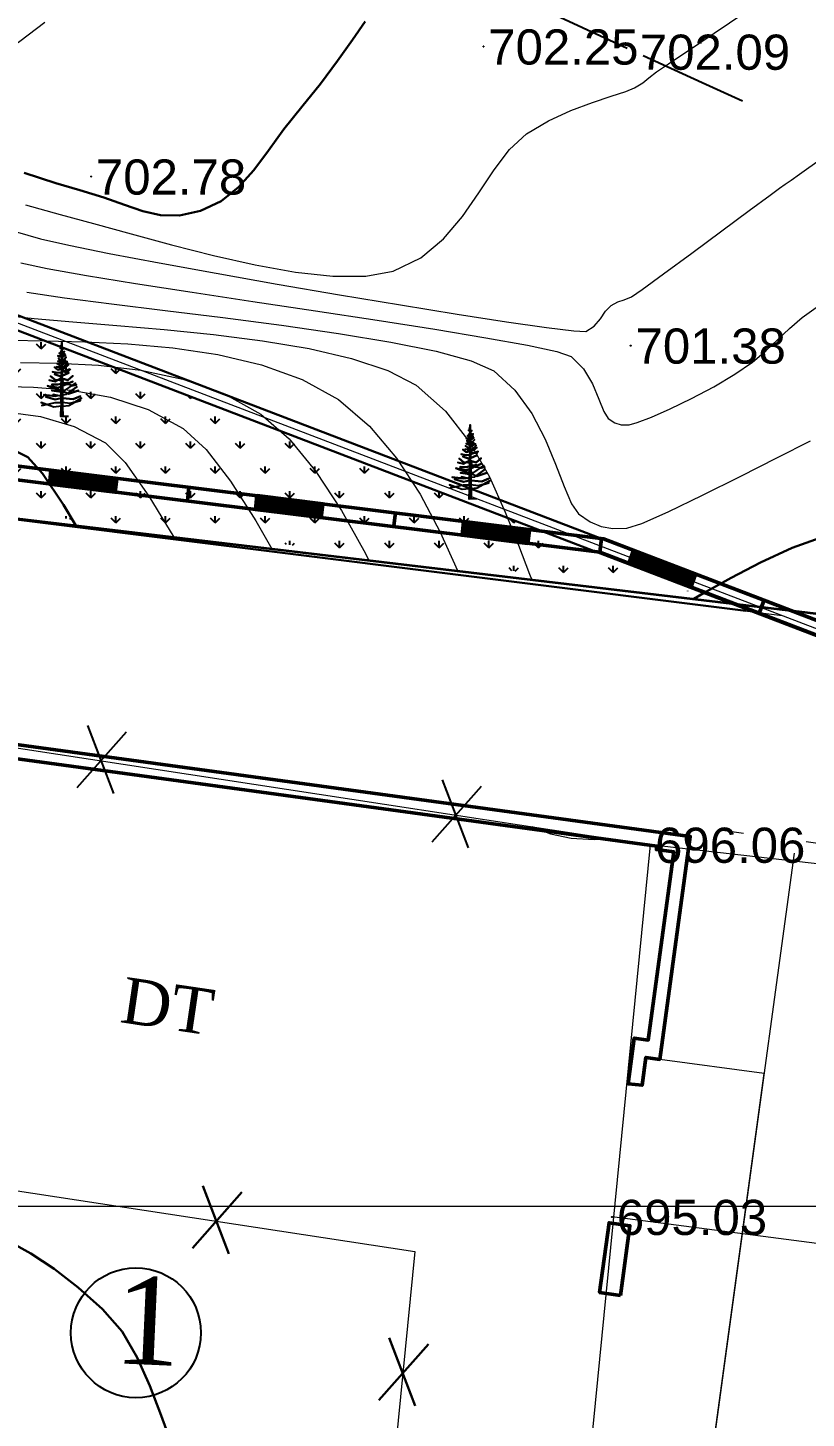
# Model space of a CAD drawing. Header units: feet. Extents: x 3381 to 683784, y 675186 to 4376258.
# Drawn here: x 682621.93 to 682644.05, y 4375747.67 to 4375787.21 of the extents above; entities that cross this region are included whole.
import ezdxf

# ---------------------------------------------------------------- set-up
doc = ezdxf.new("R2010")
doc.units = ezdxf.units.FT
doc.header["$MEASUREMENT"] = 0
doc.header["$PDMODE"] = 34
doc.header["$PDSIZE"] = 0.01
doc.linetypes.add('ACAD_ISO03W100', pattern=[30, 12, -18])
doc.linetypes.add('DUZ', pattern=[0])
doc.layers.get('0').update_dxf_attribs({"linetype": 'CONTINUOUS'})
doc.layers.get('Defpoints').update_dxf_attribs({"linetype": 'CONTINUOUS'})
for name, color, linetype in [('0_Point_Height', 2, 'CONTINUOUS'), ('0_Point_Point', 7, 'CONTINUOUS'), ('Aqaclar', 3, 'CONTINUOUS'), ('Layer8', 7, 'CONTINUOUS'), ('Lep-Stolb', 7, 'CONTINUOUS'), ('Yazilar', 7, 'CONTINUOUS')]:
    doc.layers.add(name, color=color, linetype=linetype)
for name, color, linetype, lineweight in [('ANA HORIZONTAL', 24, 'CONTINUOUS', 30), ('das hasar', 5, 'CONTINUOUS', 0), ('das tikili', 5, 'CONTINUOUS', 0), ('HORIZANTAL', 24, 'CONTINUOUS', 13), ('km setka', 170, 'CONTINUOUS', 15)]:
    doc.layers.add(name, color=color, linetype=linetype, lineweight=lineweight)
doc.styles.get("Standard").update_dxf_attribs({"font": 'arial.ttf', "height": 2})
doc.styles.add('style5', font='ariall.ttf', dxfattribs={"height": 400})
doc.linetypes.add('FENCELINE2', pattern='A,6.35,-2.54,[132,ltypeshp.shx,S=2.54,R=0,X=-2.54,Y=0],-2.54,25.4', length=36.83)
doc.dimstyles.new('ISO-25', dxfattribs={"dimtxt": 2, "dimasz": 1, "dimexe": 1.25, "dimexo": 0.625, "dimtad": 1, "dimtxsty": 'Standard', "dimblk": 'OBLIQUE', "dimcen": 2.5, "dimadec": 0, "dimazin": 0, "dimtfac": 1, "dimtmove": 0, "dimatfit": 3, "dimldrblk": 'OBLIQUE', "dimfxl": 1, "dimarcsym": 0})
pattern_1 = [(90, (1766.15535, 840.54114), (-0.707106781, 0.707106781), [0.1875, -1.226713563]), (45, (1766.1554, 840.5411), (-0.70710678119, 0.70710678119), [0.1875, -0.8125]), (135, (1766.1554, 840.5411), (-0.70710678119, -0.70710678119), [0.1875, -0.8125])]

# ---------------------------------------------------------------- blocks, each defined once
blk = doc.blocks.new('_Oblique')
at = {"color": 0, "linetype": 'ByBlock', "lineweight": -2}
blk.add_line((-0.5, -0.5), (0.5, 0.5), dxfattribs=at)
blk = doc.blocks.new('*D71')
at = {"color": 0, "lineweight": -2, "transparency": 16777216}
blk.add_arc((682617.747, 4375829.881), 9.171, 157.6168, 262.2234, dxfattribs=at)
at = {"layer": 'Defpoints', "color": 0, "lineweight": 18, "transparency": 16777216}
for p in [(682619.446, 4375842.323), (682597.785, 4375838.101, 709.272), (682629.221, 4375825.155, 709.019), (682611.534, 4375823.135), (682606.903, 4375750.477)]:
    blk.add_point(p, dxfattribs=at)
at = {"color": 0, "lineweight": -2, "transparency": 16777216}
for p, rotation in [((682609.267, 4375833.373), 67.6168135666114), ((682616.506, 4375820.795), 352.2234362131171)]:
    blk.add_blockref('_Oblique', p, dxfattribs=dict(at, rotation=rotation))
at = {"color": 0, "lineweight": 25, "transparency": 16777216, "insert": (682611.225, 4375826.128), "char_height": 2, "attachment_point": 5, "rotation": 299.9201}
blk.add_mtext('105°', dxfattribs=at)
blk = doc.blocks.new('*D72')
at = {"color": 0, "lineweight": -2, "transparency": 16777216}
blk.add_arc((682617.747, 4375829.881), 9.031, 262.2234, 337.6168, dxfattribs=at)
at = {"layer": 'Defpoints', "color": 0, "lineweight": 18, "transparency": 16777216}
for p in [(682619.446, 4375842.323), (682597.785, 4375838.101, 709.272), (682629.221, 4375825.155, 709.019), (682620.44, 4375821.261), (682606.903, 4375750.477)]:
    blk.add_point(p, dxfattribs=at)
at = {"color": 0, "lineweight": -2, "transparency": 16777216}
for p, rotation in [((682626.097, 4375826.442), 67.61681356638918), ((682616.525, 4375820.933), 172.2234362133806)]:
    blk.add_blockref('_Oblique', p, dxfattribs=dict(at, rotation=rotation))
at = {"color": 0, "lineweight": 25, "transparency": 16777216, "insert": (682621.432, 4375823.477), "char_height": 2, "attachment_point": 5, "rotation": 29.9201}
blk.add_mtext('75°', dxfattribs=at)

msp = doc.modelspace()

# ---------------------------------------------------------------- hatches: boundary and pattern name
at = {"lineweight": 25}
h = msp.add_hatch(dxfattribs=at)
h.set_pattern_fill('GRASS', color=3)
h.set_pattern_definition(pattern_1)
h.paths.add_polyline_path([(682599.094, 4375776.042), (682641.148, 4375771.13), (682603.881, 4375785.393)])
h = msp.add_hatch(dxfattribs=at)
h.set_pattern_fill('GRASS', color=3)
h.set_pattern_definition(pattern_1)
edge = h.paths.add_edge_path(flags=16)
edge.add_arc((682579.126, 4375717.036), 3.56, 0, 360)
edge = h.paths.add_edge_path()
edge.add_line((682581.918, 4375719.244), (682586.455, 4375718.637))
edge.add_line((682586.455, 4375718.637), (682586.842, 4375721.526))
edge.add_line((682586.842, 4375721.526), (682579.516, 4375722.515))
edge.add_line((682579.516, 4375722.515), (682581.657, 4375738.371))
edge.add_line((682581.657, 4375738.371), (682590.03, 4375737.24))
edge.add_line((682590.03, 4375737.24), (682590.757, 4375742.624))
edge.add_line((682590.757, 4375742.624), (682586.105, 4375743.295))
edge.add_line((682586.105, 4375743.295), (682586.919, 4375748.936))
edge.add_line((682586.919, 4375748.936), (682595.041, 4375747.783))
edge.add_line((682595.041, 4375747.783), (682598.787, 4375774.898))
edge.add_line((682598.787, 4375774.898), (682598.88, 4375775.588))
edge.add_line((682598.88, 4375775.588), (682598.609, 4375775.095))
edge.add_line((682598.609, 4375775.095), (682561.072, 4375701.765))
edge.add_line((682561.072, 4375701.765), (682652.667, 4375673.889))
edge.add_line((682652.667, 4375673.889), (682684.525, 4375754.529))
edge.add_line((682684.525, 4375754.529), (682677.414, 4375757.25))
edge.add_line((682677.414, 4375757.25), (682675.66, 4375752.667))
edge.add_line((682675.66, 4375752.667), (682667.296, 4375755.6))
edge.add_arc((682826.725, 4375690.715), 172.127, 157.85455, 159.31778)
edge.add_line((682665.691, 4375751.508), (682679.056, 4375749.711))
edge.add_line((682679.056, 4375749.711), (682678.314, 4375744.463))
edge.add_line((682678.314, 4375744.463), (682664.985, 4375746.27))
edge.add_arc((682665.285, 4375743.129), 3.155, 95.4615, 167.5925)
edge.add_line((682662.203, 4375743.807), (682662.203, 4375742.852))
edge.add_line((682662.203, 4375742.852), (682663.87, 4375743.246))
edge.add_line((682663.87, 4375743.246), (682669.462, 4375742.267))
edge.add_line((682669.462, 4375742.267), (682667.512, 4375729.083))
edge.add_line((682667.512, 4375729.083), (682667.293, 4375729.083))
edge.add_line((682667.293, 4375729.083), (682662.203, 4375729.801))
edge.add_line((682662.203, 4375729.801), (682662.815, 4375735.168))
edge.add_line((682662.815, 4375735.168), (682667.918, 4375734.469))
edge.add_line((682667.918, 4375734.469), (682668.269, 4375737.031))
edge.add_line((682668.269, 4375737.031), (682663.089, 4375737.741))
edge.add_line((682663.089, 4375737.741), (682663.684, 4375742.829))
edge.add_line((682663.684, 4375742.829), (682662.104, 4375742.62))
edge.add_line((682662.104, 4375742.62), (682660.048, 4375726.654))
edge.add_line((682660.048, 4375726.654), (682668.784, 4375725.445))
edge.add_line((682668.784, 4375725.445), (682667.953, 4375718.089))
edge.add_line((682667.953, 4375718.089), (682659.17, 4375719.305))
edge.add_line((682659.17, 4375719.305), (682658.791, 4375716.654))
edge.add_line((682658.791, 4375716.654), (682652.663, 4375717.458))
edge.add_arc((682652.227, 4375707.467), 10, 87.4993, 110.7786)
edge.add_line((682648.679, 4375716.817), (682658.429, 4375715.391))
edge.add_line((682658.429, 4375715.391), (682657.802, 4375711.896))
edge.add_line((682657.802, 4375711.896), (682654.491, 4375712.422))
edge.add_line((682654.491, 4375712.422), (682654.885, 4375715.496))
edge.add_line((682654.885, 4375715.496), (682652.353, 4375715.831))
edge.add_line((682652.353, 4375715.831), (682651.948, 4375712.769))
edge.add_line((682651.948, 4375712.769), (682648.624, 4375713.209))
edge.add_line((682648.624, 4375713.209), (682648.977, 4375716.307))
edge.add_line((682648.977, 4375716.307), (682648.183, 4375716.613))
edge.add_arc((682652.396, 4375707.255), 10.263, 114.2395, 179.0096)
edge.add_line((682642.135, 4375707.432), (682641.785, 4375704.796))
edge.add_line((682641.785, 4375704.796), (682638.798, 4375705.123))
edge.add_line((682638.798, 4375705.123), (682637.918, 4375700.26))
edge.add_line((682637.918, 4375700.26), (682629.208, 4375701.474))
edge.add_line((682629.208, 4375701.474), (682629.896, 4375706.374))
edge.add_line((682629.896, 4375706.374), (682622.97, 4375707.293))
edge.add_line((682622.97, 4375707.293), (682622.557, 4375704.184))
edge.add_line((682622.557, 4375704.184), (682595.928, 4375707.777))
edge.add_line((682595.928, 4375707.777), (682585.207, 4375709.32))
edge.add_line((682585.207, 4375709.32), (682586.256, 4375717.15))
edge.add_line((682586.256, 4375717.15), (682582.635, 4375717.635))
edge.add_arc((682579.126, 4375717.036), 3.56, 9.688, 38.3434)
h = msp.add_hatch(dxfattribs=at)
h.set_pattern_fill('GRASS', color=3)
h.set_pattern_definition(pattern_1)
edge = h.paths.add_edge_path(flags=16)
edge.add_arc((682579.126, 4375717.036), 3.56, 0, 360)
edge = h.paths.add_edge_path()
edge.add_line((682581.918, 4375719.244), (682586.455, 4375718.637))
edge.add_line((682586.455, 4375718.637), (682586.842, 4375721.526))
edge.add_line((682586.842, 4375721.526), (682579.516, 4375722.515))
edge.add_line((682579.516, 4375722.515), (682581.657, 4375738.371))
edge.add_line((682581.657, 4375738.371), (682590.03, 4375737.24))
edge.add_line((682590.03, 4375737.24), (682590.757, 4375742.624))
edge.add_line((682590.757, 4375742.624), (682586.105, 4375743.295))
edge.add_line((682586.105, 4375743.295), (682586.919, 4375748.936))
edge.add_line((682586.919, 4375748.936), (682595.041, 4375747.783))
edge.add_line((682595.041, 4375747.783), (682598.787, 4375774.898))
edge.add_line((682598.787, 4375774.898), (682598.88, 4375775.588))
edge.add_line((682598.88, 4375775.588), (682598.609, 4375775.095))
edge.add_line((682598.609, 4375775.095), (682561.072, 4375701.765))
edge.add_line((682561.072, 4375701.765), (682652.667, 4375673.889))
edge.add_line((682652.667, 4375673.889), (682684.525, 4375754.529))
edge.add_line((682684.525, 4375754.529), (682677.414, 4375757.25))
edge.add_line((682677.414, 4375757.25), (682675.66, 4375752.667))
edge.add_line((682675.66, 4375752.667), (682667.296, 4375755.6))
edge.add_arc((682826.725, 4375690.715), 172.127, 157.85455, 159.31778)
edge.add_line((682665.691, 4375751.508), (682679.056, 4375749.711))
edge.add_line((682679.056, 4375749.711), (682678.314, 4375744.463))
edge.add_line((682678.314, 4375744.463), (682664.985, 4375746.27))
edge.add_arc((682665.285, 4375743.129), 3.155, 95.4615, 167.5925)
edge.add_line((682662.203, 4375743.807), (682662.203, 4375742.852))
edge.add_line((682662.203, 4375742.852), (682663.87, 4375743.246))
edge.add_line((682663.87, 4375743.246), (682669.462, 4375742.267))
edge.add_line((682669.462, 4375742.267), (682667.512, 4375729.083))
edge.add_line((682667.512, 4375729.083), (682667.293, 4375729.083))
edge.add_line((682667.293, 4375729.083), (682662.203, 4375729.801))
edge.add_line((682662.203, 4375729.801), (682662.815, 4375735.168))
edge.add_line((682662.815, 4375735.168), (682667.918, 4375734.469))
edge.add_line((682667.918, 4375734.469), (682668.269, 4375737.031))
edge.add_line((682668.269, 4375737.031), (682663.089, 4375737.741))
edge.add_line((682663.089, 4375737.741), (682663.684, 4375742.829))
edge.add_line((682663.684, 4375742.829), (682662.104, 4375742.62))
edge.add_line((682662.104, 4375742.62), (682660.048, 4375726.654))
edge.add_line((682660.048, 4375726.654), (682668.784, 4375725.445))
edge.add_line((682668.784, 4375725.445), (682667.953, 4375718.089))
edge.add_line((682667.953, 4375718.089), (682659.17, 4375719.305))
edge.add_line((682659.17, 4375719.305), (682658.791, 4375716.654))
edge.add_line((682658.791, 4375716.654), (682652.663, 4375717.458))
edge.add_arc((682652.227, 4375707.467), 10, 87.4993, 110.7786)
edge.add_line((682648.679, 4375716.817), (682658.429, 4375715.391))
edge.add_line((682658.429, 4375715.391), (682657.802, 4375711.896))
edge.add_line((682657.802, 4375711.896), (682654.491, 4375712.422))
edge.add_line((682654.491, 4375712.422), (682654.885, 4375715.496))
edge.add_line((682654.885, 4375715.496), (682652.353, 4375715.831))
edge.add_line((682652.353, 4375715.831), (682651.948, 4375712.769))
edge.add_line((682651.948, 4375712.769), (682648.624, 4375713.209))
edge.add_line((682648.624, 4375713.209), (682648.977, 4375716.307))
edge.add_line((682648.977, 4375716.307), (682648.183, 4375716.613))
edge.add_arc((682652.396, 4375707.255), 10.263, 114.2395, 179.0096)
edge.add_line((682642.135, 4375707.432), (682641.785, 4375704.796))
edge.add_line((682641.785, 4375704.796), (682638.798, 4375705.123))
edge.add_line((682638.798, 4375705.123), (682637.918, 4375700.26))
edge.add_line((682637.918, 4375700.26), (682629.208, 4375701.474))
edge.add_line((682629.208, 4375701.474), (682629.896, 4375706.374))
edge.add_line((682629.896, 4375706.374), (682622.97, 4375707.293))
edge.add_line((682622.97, 4375707.293), (682623.404, 4375710.567))
edge.add_arc((682620.431, 4375710.962), 3, 352.4412, 442.1402)
edge.add_line((682620.841, 4375713.934), (682608.946, 4375715.58))
edge.add_line((682608.946, 4375715.58), (682607.684, 4375706.157))
edge.add_line((682607.684, 4375706.157), (682600.38, 4375707.136))
edge.add_line((682600.38, 4375707.136), (682601.634, 4375716.585))
edge.add_line((682601.634, 4375716.585), (682598.619, 4375717.007))
edge.add_line((682598.619, 4375717.007), (682597.358, 4375707.502))
edge.add_line((682597.358, 4375707.502), (682595.928, 4375707.777))
edge.add_line((682595.928, 4375707.777), (682585.207, 4375709.32))
edge.add_line((682585.207, 4375709.32), (682586.256, 4375717.15))
edge.add_line((682586.256, 4375717.15), (682582.635, 4375717.635))
edge.add_arc((682579.126, 4375717.036), 3.56, 9.688, 38.3434)
at = {"lineweight": 50}
h = msp.add_hatch(dxfattribs=at)
h.set_pattern_fill('ANSI31', scale=0.3, angle=0.4649)
h.set_pattern_definition([(45.4649425098, (33074.401933, -5676.748162), (-0.02673080442278, 0.02630045807417), [])])
h.paths.add_polyline_path([(682622.582, 4375774.617), (682624.457, 4375774.383), (682624.408, 4375773.997), (682622.541, 4375774.228)])
h = msp.add_hatch(dxfattribs=at)
h.set_pattern_fill('ANSI31', scale=0.3, angle=1.0889)
h.set_pattern_definition([(46.0888578068, (80829.092837, -12490.733355), (-0.0270156095107, 0.0260078227225), [])])
h.paths.add_polyline_path([(682628.434, 4375773.905), (682630.309, 4375773.67), (682630.263, 4375773.276), (682628.397, 4375773.507)])
h = msp.add_hatch(dxfattribs=at)
h.set_pattern_fill('ANSI31', scale=0.3, angle=0.4649)
h.set_pattern_definition([(45.4649425098, (33086.12924, -5678.20162), (-0.02673080442278, 0.02630045807417), [])])
h.paths.add_polyline_path([(682634.309, 4375773.164), (682636.185, 4375772.929), (682636.136, 4375772.544), (682634.269, 4375772.775)])
h = msp.add_hatch(dxfattribs=at)
h.set_pattern_fill('ANSI31', scale=0.3, angle=-12.6583)
h.set_pattern_definition([(32.3417294339, (-944736.00318, 256223.93364), (-0.02006129345044, 0.03168271618873), [])])
h.paths.add_polyline_path([(682639.144, 4375772.345), (682640.909, 4375771.672), (682640.771, 4375771.299), (682639.013, 4375771.967)])

# ---------------------------------------------------------------- linework, layer by layer
at = {"color": 8, "lineweight": 18}
msp.add_line((682599.995, 4375775.933, -0.494), (682643.37, 4375770.494, -1374.494), dxfattribs=at)
at = {"color": 7, "lineweight": 50}
for p, q in [((682626.506, 4375774.146, -686.994), (682626.462, 4375773.76, -686.994)), ((682632.379, 4375773.426, -686.994), (682632.335, 4375773.04, -686.994)), ((682638.232, 4375772.684, -686.994), (682638.188, 4375772.298, -686.994)), ((682642.862, 4375770.943, -686.994), (682642.727, 4375770.578, -686.994))]:
    msp.add_line(p, q, dxfattribs=at)
at = {"color": 1, "lineweight": 25}
for p, q in [((682623.331, 4375765.598, -686.994), (682624.734, 4375767.187, -686.994)), ((682623.624, 4375767.367, 10.506), (682624.36, 4375765.434, -686.994)), ((682633.417, 4375764.055, -686.994), (682634.82, 4375765.644, -686.994)), ((682633.709, 4375765.824, 10.506), (682634.446, 4375763.891, -686.994))]:
    msp.add_line(p, q, dxfattribs=at)
at = {"color": 7, "linetype": 'ACAD_ISO03W100', "lineweight": 18, "ltscale": 0.1}
msp.add_line((682654.162, 4375762.67, -312.041), (682641.606, 4375764.388, -312.041), dxfattribs=at)
at = {"color": 1, "lineweight": 30}
for p, q in [((682626.61, 4375752.503, -686.994), (682628.012, 4375754.092, -686.994)), ((682626.902, 4375754.273, 10.506), (682627.638, 4375752.34, -686.994)), ((682631.909, 4375748.181, -686.994), (682633.312, 4375749.77, -686.994)), ((682632.202, 4375749.95, 10.506), (682632.938, 4375748.017, -686.994))]:
    msp.add_line(p, q, dxfattribs=at)
at = {"color": 7, "lineweight": 30, "elevation": -686.994}
for points in [[(682672.67, 4375759.494), (682685.045, 4375754.758), (682652.903, 4375673.398), (682560.498, 4375701.522), (682603.689, 4375785.894), (682663.328, 4375763.07)], [(682672.527, 4375759.121), (682684.525, 4375754.529), (682652.667, 4375673.889), (682561.072, 4375701.765), (682603.881, 4375785.393), (682663.185, 4375762.696)]]:
    msp.add_lwpolyline(points, dxfattribs=at)
at = {"color": 1, "lineweight": 0, "elevation": -686.994}
msp.add_lwpolyline([(682560.785, 4375701.643), (682603.785, 4375785.643), (682684.785, 4375754.643), (682652.785, 4375673.643)], close=True, dxfattribs=at)
at = {"color": 7, "lineweight": 50, "elevation": -686.994}
for points in [[(682663.437, 4375762.629), (682663.612, 4375762.99), (682638.289, 4375772.672), (682599.394, 4375777.506), (682564.349, 4375709.042), (682661.897, 4375696.054), (682677.674, 4375735.97), (682677.315, 4375736.112), (682661.639, 4375696.507), (682564.984, 4375709.345), (682599.673, 4375777.072), (682638.188, 4375772.298), (682663.437, 4375762.629)], [(682622.582, 4375774.617), (682624.457, 4375774.383), (682624.409, 4375773.997), (682622.542, 4375774.23), (682622.582, 4375774.617)], [(682628.434, 4375773.905), (682630.309, 4375773.67), (682630.263, 4375773.276), (682628.397, 4375773.509), (682628.434, 4375773.905)], [(682634.309, 4375773.164), (682636.185, 4375772.929), (682636.136, 4375772.544), (682634.269, 4375772.777), (682634.309, 4375773.164)], [(682639.144, 4375772.345), (682640.909, 4375771.672), (682640.771, 4375771.299), (682639.013, 4375771.969), (682639.144, 4375772.345)], [(682613.924, 4375769.088), (682613.978, 4375769.484), (682615.213, 4375769.316), (682614.996, 4375767.73), (682640.757, 4375764.212), (682639.891, 4375757.871), (682639.495, 4375757.925), (682639.386, 4375757.133), (682638.989, 4375757.177), (682639.166, 4375758.475), (682639.562, 4375758.421), (682640.293, 4375763.771), (682639.798, 4375763.839), (682639.811, 4375763.938), (682614.546, 4375767.388), (682614.749, 4375768.874), (682614.649, 4375768.888), (682614.663, 4375768.987), (682613.924, 4375769.088)]]:
    msp.add_lwpolyline(points, dxfattribs=at)
at = {"color": 1, "lineweight": 30, "elevation": 14.248}
msp.add_lwpolyline([(682599.094, 4375776.042), (682642.337, 4375770.623)], dxfattribs=at)
at = {"color": 7, "lineweight": 18, "elevation": -686.994}
msp.add_lwpolyline([(682597.792, 4375722.566), (682631.868, 4375717.809, 0.4762), (682638.158, 4375723.006), (682643.719, 4375763.732)], format="xyb", dxfattribs=at)
msp.add_lwpolyline([(682635.02, 4375722.202), (682637.304, 4375721.89), (682638.981, 4375734.176), (682638.684, 4375734.217), (682637.006, 4375721.931), (682638.684, 4375734.217), (682636.698, 4375734.488), (682639.67, 4375734.082), (682642.863, 4375757.465), (682639.891, 4375757.871)], dxfattribs=at)
at = {"color": 7, "lineweight": 50, "elevation": -686.994}
msp.add_lwpolyline([(682638.773, 4375751.161), (682639.043, 4375753.142), (682638.449, 4375753.223), (682638.178, 4375751.242)], close=True, dxfattribs=at)
at = {"color": 7, "linetype": 'DUZ', "lineweight": 25}
msp.add_circle((682624.999, 4375750.097, 0.506), 1.846, dxfattribs=at)
at = {"layer": '0_Point_Point'}
for p in [(682634.879, 4375786.674, 15.261), (682639.189, 4375786.526, 15.093), (682623.726, 4375782.976, 15.79), (682639.067, 4375778.169, 14.389), (682639.622, 4375763.974, -686.994), (682638.535, 4375753.391, -686.994)]:
    msp.add_point(p, dxfattribs=at)
at = {"layer": 'ANA HORIZONTAL', "color": 32, "lineweight": 30}
for points, elevation in [([(682621.825, 4375783.085), (682622.718, 4375782.788), (682623.408, 4375782.585), (682624.089, 4375782.38), (682624.67, 4375782.17), (682625.193, 4375781.991), (682625.701, 4375781.88), (682626.234, 4375781.871), (682626.836, 4375782.002), (682627.423, 4375782.28), (682627.914, 4375782.673), (682628.348, 4375783.16), (682628.765, 4375783.719), (682629.207, 4375784.327), (682629.713, 4375784.962), (682630.244, 4375785.614), (682630.726, 4375786.263), (682631.152, 4375786.867), (682631.516, 4375787.385)], 15.506), ([(682621.181, 4375775.37), (682621.928, 4375774.997), (682622.346, 4375774.535), (682622.94, 4375773.639), (682623.286, 4375773.051)], 10.506), ([(682640.858, 4375770.963), (682641.136, 4375771.124), (682641.916, 4375771.564), (682642.758, 4375772.005), (682643.653, 4375772.413), (682644.587, 4375772.754)], 13.006), ([(682621.35, 4375752.719), (682622.01, 4375752.355), (682622.677, 4375751.912), (682623.355, 4375751.385), (682624.052, 4375750.771), (682624.606, 4375750.13), (682625.038, 4375749.396), (682625.392, 4375748.592), (682625.712, 4375747.74), (682626.042, 4375746.864)], 8.006)]:
    msp.add_lwpolyline(points, dxfattribs=dict(at, elevation=elevation))
at = {"layer": 'Aqaclar', "color": 3, "elevation": -686.994}
for points in [[(682623.078, 4375776.155), (682622.866, 4375776.148), (682622.87, 4375776.442), (682622.662, 4375776.419), (682622.453, 4375776.494), (682622.302, 4375776.548), (682622.453, 4375776.494), (682622.327, 4375776.467), (682622.453, 4375776.494), (682622.706, 4375776.548), (682622.871, 4375776.555), (682622.87, 4375776.442), (682622.915, 4375776.447), (682622.919, 4375776.15), (682622.915, 4375776.447), (682623.092, 4375776.467), (682623.258, 4375776.561), (682623.427, 4375776.605), (682623.258, 4375776.561), (682623.452, 4375776.67), (682623.258, 4375776.561), (682623.117, 4375776.524), (682622.914, 4375776.554), (682622.915, 4375776.447), (682622.914, 4375776.554), (682622.896, 4375776.556), (682622.871, 4375776.555), (682622.873, 4375776.678), (682622.871, 4375776.678), (682622.7, 4375776.637), (682622.441, 4375776.71), (682622.7, 4375776.637), (682622.871, 4375776.678), (682622.873, 4375776.678), (682622.874, 4375776.724), (682622.864, 4375776.726), (682622.65, 4375776.775), (682622.779, 4375776.746), (682622.706, 4375776.734), (682622.378, 4375776.767), (682622.706, 4375776.734), (682622.779, 4375776.746), (682622.874, 4375776.76), (682622.874, 4375776.724), (682622.874, 4375776.76), (682622.911, 4375776.766), (682622.914, 4375776.554), (682622.912, 4375776.678), (682622.915, 4375776.678), (682623.218, 4375776.645), (682623.42, 4375776.734), (682623.218, 4375776.645), (682622.912, 4375776.678), (682622.911, 4375776.766), (682623.022, 4375776.783), (682623.319, 4375776.994), (682623.057, 4375776.808), (682623.079, 4375776.799), (682623.363, 4375776.896), (682623.079, 4375776.799), (682622.972, 4375776.84), (682622.91, 4375776.849), (682622.911, 4375776.766), (682622.91, 4375776.849), (682622.875, 4375776.855), (682622.874, 4375776.76), (682622.875, 4375776.855), (682622.612, 4375776.896), (682622.875, 4375776.855), (682622.876, 4375776.904), (682622.807, 4375776.904), (682622.485, 4375777.026), (682622.807, 4375776.904), (682622.876, 4375776.904), (682622.877, 4375777.007), (682622.789, 4375776.969), (682622.58, 4375777.018), (682622.789, 4375776.969), (682622.908, 4375777.02), (682622.91, 4375776.904), (682622.876, 4375776.904), (682622.91, 4375776.904), (682622.91, 4375776.849), (682622.91, 4375776.904), (682622.991, 4375776.904), (682623.189, 4375777.037), (682623.281, 4375777.099), (682623.189, 4375777.037), (682623.212, 4375777.034), (682623.306, 4375777.05), (682623.212, 4375777.034), (682623.054, 4375777.058), (682623.026, 4375777.071), (682622.908, 4375777.02), (682623.026, 4375777.071), (682623.205, 4375777.147), (682623.026, 4375777.071), (682622.965, 4375777.099), (682623.073, 4375777.123), (682622.965, 4375777.099), (682622.896, 4375777.131), (682622.907, 4375777.126), (682622.907, 4375777.086), (682622.965, 4375777.099), (682622.907, 4375777.086), (682622.908, 4375777.02), (682622.907, 4375777.086), (682622.878, 4375777.08), (682622.877, 4375777.007), (682622.878, 4375777.08), (682622.782, 4375777.058), (682622.605, 4375777.066), (682622.782, 4375777.058), (682622.878, 4375777.08), (682622.879, 4375777.171), (682622.934, 4375777.164), (682622.906, 4375777.167), (682622.907, 4375777.126), (682622.906, 4375777.167), (682622.879, 4375777.171), (682622.706, 4375777.196), (682622.574, 4375777.301), (682622.706, 4375777.196), (682622.77, 4375777.187), (682622.706, 4375777.147), (682622.536, 4375777.188), (682622.706, 4375777.147), (682622.77, 4375777.187), (682622.88, 4375777.255), (682622.879, 4375777.171), (682622.906, 4375777.167), (682622.906, 4375777.231), (682623.066, 4375777.188), (682623.205, 4375777.309), (682623.066, 4375777.188), (682622.906, 4375777.231), (682622.905, 4375777.312), (682623.092, 4375777.398), (682622.864, 4375777.293), (682622.681, 4375777.358), (682622.864, 4375777.293), (682622.881, 4375777.301), (682622.88, 4375777.255), (682622.882, 4375777.413), (682622.864, 4375777.407), (682622.776, 4375777.398), (682622.631, 4375777.423), (682622.776, 4375777.398), (682622.864, 4375777.407), (682622.882, 4375777.413), (682622.903, 4375777.42), (682622.905, 4375777.312), (682622.903, 4375777.42), (682623.123, 4375777.496), (682623.017, 4375777.459), (682623.092, 4375777.455), (682622.94, 4375777.463), (682622.826, 4375777.52), (682622.883, 4375777.492), (682622.882, 4375777.413), (682622.903, 4375777.42), (682622.902, 4375777.514), (682622.776, 4375777.479), (682622.687, 4375777.552), (682622.776, 4375777.479), (682622.883, 4375777.509), (682622.883, 4375777.492), (682622.883, 4375777.509), (682622.984, 4375777.536), (682623.085, 4375777.617), (682622.984, 4375777.536), (682622.902, 4375777.514), (682622.902, 4375777.555), (682622.934, 4375777.552), (682623.06, 4375777.666), (682622.934, 4375777.552), (682622.902, 4375777.555), (682622.884, 4375777.557), (682622.883, 4375777.509), (682622.884, 4375777.557), (682622.744, 4375777.568), (682622.884, 4375777.557), (682622.884, 4375777.572), (682622.757, 4375777.658), (682622.884, 4375777.572), (682622.886, 4375777.684), (682622.89, 4375777.682), (682622.776, 4375777.73), (682622.89, 4375777.682), (682622.997, 4375777.747), (682622.9, 4375777.688), (682622.902, 4375777.555), (682622.901, 4375777.622), (682623.041, 4375777.714), (682622.901, 4375777.622), (682622.899, 4375777.758), (682622.959, 4375777.771), (682623.016, 4375777.836), (682622.959, 4375777.771), (682622.899, 4375777.758), (682622.886, 4375777.755), (682622.886, 4375777.684), (682622.886, 4375777.755), (682622.845, 4375777.747), (682622.795, 4375777.811), (682622.845, 4375777.747), (682622.886, 4375777.755), (682622.888, 4375777.849), (682622.776, 4375777.876), (682622.909, 4375777.844), (682622.997, 4375777.892), (682622.909, 4375777.844), (682622.898, 4375777.846), (682622.899, 4375777.758), (682622.898, 4375777.846), (682622.897, 4375777.891), (682622.978, 4375777.933), (682622.897, 4375777.891), (682622.896, 4375777.963), (682622.927, 4375777.957), (682622.896, 4375777.963), (682622.845, 4375777.973), (682622.889, 4375777.965), (682622.888, 4375777.849), (682622.888, 4375777.893), (682622.845, 4375777.9), (682622.888, 4375777.893), (682622.889, 4375777.923), (682622.814, 4375777.949), (682622.889, 4375777.923), (682622.889, 4375777.965), (682622.89, 4375778.004), (682622.864, 4375778.014), (682622.896, 4375778.002), (682622.927, 4375777.99), (682622.953, 4375777.957), (682622.94, 4375777.974), (682622.972, 4375777.998), (682622.927, 4375777.965), (682622.94, 4375777.974), (682622.927, 4375777.99), (682622.896, 4375778.002), (682622.896, 4375777.963), (682622.896, 4375778.002), (682622.895, 4375778.064), (682622.934, 4375778.095), (682622.9, 4375778.068), (682622.921, 4375778.054), (682622.9, 4375778.068), (682622.89, 4375778.074), (682622.845, 4375778.103), (682622.89, 4375778.074), (682622.891, 4375778.134), (682622.864, 4375778.168), (682622.891, 4375778.134), (682622.893, 4375778.256), (682622.895, 4375778.071), (682622.895, 4375778.064), (682622.895, 4375778.071), (682622.89, 4375778.074), (682622.89, 4375778.06), (682622.895, 4375778.064), (682622.883, 4375778.054), (682622.89, 4375778.06), (682622.89, 4375778.004)], [(682634.688, 4375773.813), (682634.476, 4375773.805), (682634.48, 4375774.1), (682634.272, 4375774.076), (682634.063, 4375774.151), (682633.912, 4375774.206), (682634.063, 4375774.151), (682633.937, 4375774.125), (682634.063, 4375774.151), (682634.316, 4375774.206), (682634.481, 4375774.213), (682634.48, 4375774.1), (682634.525, 4375774.105), (682634.529, 4375773.807), (682634.525, 4375774.105), (682634.702, 4375774.125), (682634.868, 4375774.218), (682635.036, 4375774.262), (682634.868, 4375774.218), (682635.062, 4375774.327), (682634.868, 4375774.218), (682634.727, 4375774.181), (682634.524, 4375774.211), (682634.525, 4375774.105), (682634.524, 4375774.211), (682634.506, 4375774.214), (682634.481, 4375774.213), (682634.483, 4375774.335), (682634.481, 4375774.335), (682634.31, 4375774.295), (682634.051, 4375774.368), (682634.31, 4375774.295), (682634.481, 4375774.335), (682634.483, 4375774.335), (682634.484, 4375774.382), (682634.474, 4375774.384), (682634.259, 4375774.432), (682634.389, 4375774.403), (682634.316, 4375774.392), (682633.988, 4375774.424), (682634.316, 4375774.392), (682634.389, 4375774.403), (682634.484, 4375774.418), (682634.484, 4375774.382), (682634.484, 4375774.418), (682634.521, 4375774.423), (682634.524, 4375774.211), (682634.522, 4375774.336), (682634.525, 4375774.335), (682634.828, 4375774.303), (682635.03, 4375774.392), (682634.828, 4375774.303), (682634.522, 4375774.336), (682634.521, 4375774.423), (682634.632, 4375774.44), (682634.929, 4375774.651), (682634.667, 4375774.465), (682634.689, 4375774.457), (682634.973, 4375774.554), (682634.689, 4375774.457), (682634.582, 4375774.497), (682634.52, 4375774.507), (682634.521, 4375774.423), (682634.52, 4375774.507), (682634.485, 4375774.512), (682634.484, 4375774.418), (682634.485, 4375774.512), (682634.222, 4375774.554), (682634.485, 4375774.512), (682634.486, 4375774.562), (682634.417, 4375774.562), (682634.095, 4375774.683), (682634.417, 4375774.562), (682634.486, 4375774.562), (682634.487, 4375774.665), (682634.398, 4375774.627), (682634.19, 4375774.675), (682634.398, 4375774.627), (682634.518, 4375774.678), (682634.52, 4375774.562), (682634.486, 4375774.562), (682634.52, 4375774.562), (682634.52, 4375774.507), (682634.52, 4375774.562), (682634.601, 4375774.562), (682634.799, 4375774.695), (682634.891, 4375774.756), (682634.799, 4375774.695), (682634.822, 4375774.691), (682634.916, 4375774.708), (682634.822, 4375774.691), (682634.664, 4375774.716), (682634.636, 4375774.728), (682634.518, 4375774.678), (682634.636, 4375774.728), (682634.815, 4375774.805), (682634.636, 4375774.728), (682634.575, 4375774.757), (682634.683, 4375774.781), (682634.575, 4375774.757), (682634.506, 4375774.789), (682634.517, 4375774.784), (682634.517, 4375774.744), (682634.575, 4375774.757), (682634.517, 4375774.744), (682634.518, 4375774.678), (682634.517, 4375774.744), (682634.488, 4375774.737), (682634.487, 4375774.665), (682634.488, 4375774.737), (682634.392, 4375774.716), (682634.215, 4375774.724), (682634.392, 4375774.716), (682634.488, 4375774.737), (682634.489, 4375774.829), (682634.544, 4375774.821), (682634.516, 4375774.825), (682634.517, 4375774.784), (682634.516, 4375774.825), (682634.489, 4375774.829), (682634.316, 4375774.853), (682634.184, 4375774.959), (682634.316, 4375774.853), (682634.38, 4375774.844), (682634.316, 4375774.805), (682634.146, 4375774.845), (682634.316, 4375774.805), (682634.38, 4375774.844), (682634.49, 4375774.912), (682634.489, 4375774.829), (682634.516, 4375774.825), (682634.515, 4375774.889), (682634.676, 4375774.845), (682634.815, 4375774.967), (682634.676, 4375774.845), (682634.515, 4375774.889), (682634.514, 4375774.969), (682634.702, 4375775.056), (682634.474, 4375774.951), (682634.291, 4375775.015), (682634.474, 4375774.951), (682634.491, 4375774.958), (682634.49, 4375774.912), (682634.492, 4375775.07), (682634.474, 4375775.064), (682634.386, 4375775.056), (682634.241, 4375775.08), (682634.386, 4375775.056), (682634.474, 4375775.064), (682634.492, 4375775.07), (682634.513, 4375775.077), (682634.514, 4375774.969), (682634.513, 4375775.077), (682634.733, 4375775.153), (682634.627, 4375775.117), (682634.702, 4375775.113), (682634.55, 4375775.121), (682634.436, 4375775.177), (682634.493, 4375775.149), (682634.492, 4375775.07), (682634.513, 4375775.077), (682634.512, 4375775.171), (682634.386, 4375775.137), (682634.297, 4375775.21), (682634.386, 4375775.137), (682634.493, 4375775.166), (682634.493, 4375775.149), (682634.493, 4375775.166), (682634.594, 4375775.194), (682634.695, 4375775.275), (682634.594, 4375775.194), (682634.512, 4375775.171), (682634.511, 4375775.213), (682634.544, 4375775.21), (682634.67, 4375775.323), (682634.544, 4375775.21), (682634.511, 4375775.213), (682634.494, 4375775.214), (682634.493, 4375775.166), (682634.494, 4375775.214), (682634.354, 4375775.226), (682634.494, 4375775.214), (682634.494, 4375775.23), (682634.367, 4375775.315), (682634.494, 4375775.23), (682634.496, 4375775.341), (682634.5, 4375775.339), (682634.386, 4375775.388), (682634.5, 4375775.339), (682634.607, 4375775.404), (682634.51, 4375775.346), (682634.511, 4375775.213), (682634.511, 4375775.279), (682634.651, 4375775.372), (682634.511, 4375775.279), (682634.509, 4375775.416), (682634.569, 4375775.428), (682634.626, 4375775.493), (682634.569, 4375775.428), (682634.509, 4375775.416), (682634.496, 4375775.413), (682634.496, 4375775.341), (682634.496, 4375775.413), (682634.455, 4375775.404), (682634.405, 4375775.469), (682634.455, 4375775.404), (682634.496, 4375775.413), (682634.498, 4375775.506), (682634.386, 4375775.534), (682634.518, 4375775.501), (682634.607, 4375775.55), (682634.518, 4375775.501), (682634.508, 4375775.504), (682634.509, 4375775.416), (682634.508, 4375775.504), (682634.507, 4375775.548), (682634.588, 4375775.59), (682634.507, 4375775.548), (682634.506, 4375775.621), (682634.537, 4375775.615), (682634.506, 4375775.621), (682634.455, 4375775.631), (682634.499, 4375775.622), (682634.498, 4375775.506), (682634.498, 4375775.55), (682634.455, 4375775.558), (682634.498, 4375775.55), (682634.499, 4375775.58), (682634.424, 4375775.607), (682634.499, 4375775.58), (682634.499, 4375775.622), (682634.5, 4375775.662), (682634.474, 4375775.671), (682634.506, 4375775.659), (682634.537, 4375775.647), (682634.563, 4375775.615), (682634.549, 4375775.632), (682634.582, 4375775.655), (682634.537, 4375775.623), (682634.549, 4375775.632), (682634.537, 4375775.647), (682634.506, 4375775.659), (682634.506, 4375775.621), (682634.506, 4375775.659), (682634.505, 4375775.721), (682634.544, 4375775.752), (682634.51, 4375775.725), (682634.531, 4375775.712), (682634.51, 4375775.725), (682634.5, 4375775.732), (682634.455, 4375775.76), (682634.5, 4375775.732), (682634.501, 4375775.791), (682634.474, 4375775.825), (682634.501, 4375775.791), (682634.503, 4375775.914), (682634.505, 4375775.729), (682634.505, 4375775.721), (682634.505, 4375775.729), (682634.5, 4375775.732), (682634.5, 4375775.717), (682634.505, 4375775.721), (682634.493, 4375775.712), (682634.5, 4375775.717), (682634.5, 4375775.662)]]:
    msp.add_lwpolyline(points, dxfattribs=at)
at = {"layer": 'das hasar', "color": 8, "linetype": 'FENCELINE2', "lineweight": 35, "ltscale": 0.35, "elevation": 9.14}
msp.add_lwpolyline([(682604.874, 4375775.238), (682662.022, 4375768.448)], dxfattribs=at)
at = {"layer": 'das tikili', "color": 32, "lineweight": 9, "elevation": -686.994}
for points in [[(682613.36, 4375767.991), (682639.622, 4375763.974)], [(682639.622, 4375763.974), (682637.738, 4375744.923)], [(682661.588, 4375761.468), (682639.622, 4375763.974)], [(682661.548, 4375761.473), (682660.726, 4375750.505), (682638.535, 4375753.391)], [(682611.203, 4375755.728), (682632.926, 4375752.405)], [(682632.926, 4375752.405), (682632.242, 4375745.486)]]:
    msp.add_lwpolyline(points, dxfattribs=at)
at = {"layer": 'HORIZANTAL', "color": 32, "linetype": 'Continuous', "lineweight": 13}
for points, elevation in [([(682612.9, 4375787.592), (682614.149, 4375787.017), (682615.289, 4375786.487), (682616.223, 4375786.047), (682616.855, 4375785.748), (682617.088, 4375785.637), (682617.147, 4375785.613), (682617.3, 4375785.521), (682617.679, 4375785.326), (682618.179, 4375785.148), (682618.693, 4375785.103), (682619.067, 4375785.219), (682619.601, 4375785.478), (682620.25, 4375785.85), (682620.965, 4375786.308), (682621.7, 4375786.822), (682622.406, 4375787.366)], 16.006), ([(682621.862, 4375782.175), (682622.848, 4375781.897), (682623.795, 4375781.643), (682624.863, 4375781.346), (682626.013, 4375781.033), (682627.202, 4375780.73), (682628.39, 4375780.464), (682629.536, 4375780.26), (682630.598, 4375780.145), (682631.537, 4375780.145), (682632.311, 4375780.286), (682633.098, 4375780.668), (682633.742, 4375781.206), (682634.28, 4375781.842), (682634.748, 4375782.516), (682635.183, 4375783.171), (682635.623, 4375783.748), (682636.104, 4375784.187), (682636.726, 4375784.558), (682637.366, 4375784.853), (682637.977, 4375785.085), (682638.512, 4375785.262), (682638.927, 4375785.395), (682639.174, 4375785.494), (682639.405, 4375785.644), (682639.576, 4375785.783), (682639.797, 4375785.951), (682640.14, 4375786.183), (682641.003, 4375786.762), (682642.308, 4375787.638)], 15.006), ([(682621.27, 4375781.501), (682622.288, 4375781.208), (682623.087, 4375781.025), (682624.239, 4375780.791), (682625.663, 4375780.52), (682627.282, 4375780.224), (682629.017, 4375779.917), (682630.788, 4375779.612), (682632.518, 4375779.323), (682634.128, 4375779.062), (682635.538, 4375778.844), (682636.67, 4375778.68), (682637.445, 4375778.585), (682637.786, 4375778.571), (682638.029, 4375778.718), (682638.205, 4375778.93), (682638.351, 4375779.147), (682638.505, 4375779.311), (682638.703, 4375779.413), (682638.879, 4375779.467), (682639.087, 4375779.558), (682639.389, 4375779.768), (682640.001, 4375780.213), (682640.798, 4375780.8), (682641.652, 4375781.432), (682642.437, 4375782.014), (682643.026, 4375782.451), (682643.292, 4375782.647), (682643.458, 4375782.758), (682643.624, 4375782.87), (682643.866, 4375783.042), (682644.486, 4375783.485)], 14.506), ([(682621.728, 4375780.519), (682622.477, 4375780.359), (682623.591, 4375780.162), (682624.989, 4375779.935), (682626.595, 4375779.686), (682628.327, 4375779.424), (682630.108, 4375779.155), (682631.857, 4375778.889), (682633.497, 4375778.632), (682634.948, 4375778.392), (682636.131, 4375778.178), (682636.967, 4375777.997), (682637.376, 4375777.857), (682637.727, 4375777.509), (682637.98, 4375777.079), (682638.163, 4375776.647), (682638.301, 4375776.292), (682638.422, 4375776.093), (682638.61, 4375775.972), (682638.795, 4375775.918), (682639.018, 4375775.916), (682639.251, 4375775.979), (682639.658, 4375776.137), (682640.19, 4375776.37), (682640.796, 4375776.663), (682641.425, 4375776.996), (682642.026, 4375777.353), (682642.526, 4375777.702), (682642.918, 4375778.028), (682643.251, 4375778.341), (682643.576, 4375778.651), (682643.943, 4375778.967), (682644.401, 4375779.299)], 14.006), ([(682621.895, 4375779.688), (682622.967, 4375779.529), (682624.307, 4375779.356), (682625.834, 4375779.168), (682627.471, 4375778.965), (682629.138, 4375778.747), (682630.756, 4375778.515), (682632.248, 4375778.269), (682633.533, 4375778.009), (682634.533, 4375777.736), (682635.17, 4375777.448), (682635.773, 4375776.902), (682636.253, 4375776.234), (682636.631, 4375775.509), (682636.93, 4375774.795), (682637.174, 4375774.158), (682637.383, 4375773.665), (682637.581, 4375773.382), (682637.91, 4375773.158), (682638.221, 4375773.024), (682638.556, 4375772.968), (682638.954, 4375772.975), (682639.379, 4375773.112), (682640.132, 4375773.446), (682641.102, 4375773.913), (682642.174, 4375774.447), (682643.236, 4375774.984), (682644.173, 4375775.46)], 13.506), ([(682621.225, 4375779.032), (682622.108, 4375778.936), (682623.203, 4375778.843), (682624.454, 4375778.743), (682625.806, 4375778.627), (682627.205, 4375778.485), (682628.594, 4375778.307), (682629.92, 4375778.084), (682631.127, 4375777.804), (682632.159, 4375777.46), (682632.963, 4375777.04), (682633.801, 4375776.304), (682634.487, 4375775.412), (682635.046, 4375774.432), (682635.499, 4375773.435), (682635.872, 4375772.491), (682636.187, 4375771.669), (682636.258, 4375771.51)], 13.006), ([(682621.426, 4375778.327), (682622.415, 4375778.303), (682623.544, 4375778.275), (682624.769, 4375778.216), (682626.045, 4375778.103), (682627.326, 4375777.913), (682628.568, 4375777.62), (682629.726, 4375777.201), (682630.756, 4375776.631), (682631.642, 4375775.881), (682632.411, 4375774.968), (682633.075, 4375773.945), (682633.647, 4375772.862), (682634.141, 4375771.771), (682634.145, 4375771.761)], 12.506), ([(682621.722, 4375777.684), (682622.786, 4375777.673), (682623.938, 4375777.615), (682625.134, 4375777.474), (682626.33, 4375777.218), (682627.483, 4375776.812), (682628.549, 4375776.223), (682629.354, 4375775.521), (682630.118, 4375774.588), (682630.841, 4375773.48), (682631.523, 4375772.255), (682631.619, 4375772.061)], 12.006), ([(682621.065, 4375777.014), (682622.083, 4375776.99), (682623.169, 4375776.898), (682624.274, 4375776.698), (682625.348, 4375776.35), (682626.342, 4375775.814), (682626.993, 4375775.215), (682627.687, 4375774.318), (682628.412, 4375773.183), (682628.863, 4375772.388)], 11.506), ([(682621.301, 4375776.288), (682622.282, 4375776.148), (682623.246, 4375775.87), (682624.135, 4375775.406), (682624.691, 4375774.846), (682625.37, 4375773.885), (682626.077, 4375772.719)], 11.006)]:
    msp.add_lwpolyline(points, dxfattribs=dict(at, elevation=elevation))
at = {"layer": 'HORIZANTAL', "color": 16, "linetype": 'Continuous', "lineweight": 20, "elevation": 12.006}
msp.add_lwpolyline([(682636.25, 4375764.489), (682636.784, 4375764.284), (682637.373, 4375764.161), (682638.022, 4375764.12), (682638.529, 4375764.141)], dxfattribs=at)
at = {"layer": 'km setka', "elevation": -686.994, "flags": 128}
msp.add_lwpolyline([(682523.433, 4375753.701), (682715.647, 4375753.701)], dxfattribs=at)
at = {"layer": 'Lep-Stolb', "color": 1}
for p, q in [((682637.057, 4375787.504, 8.994), (682638.962, 4375786.631, 8.994)), ((682639.416, 4375786.422, 8.994), (682641.095, 4375785.653, 8.994)), ((682641.095, 4375785.653, 8.994), (682642.243, 4375785.126, 8.994))]:
    msp.add_line(p, q, dxfattribs=at)

# ---------------------------------------------------------------- texts
at = {"layer": '0_Point_Height', "color": 0}
for s, p in [('702.25', (682635.015, 4375786.16, 15.261)), ('702.09', (682639.325, 4375786.012, 15.093)), ('702.78', (682623.862, 4375782.462, 15.79)), ('701.38', (682639.203, 4375777.655, 14.389)), ('696.06', (682639.758, 4375763.46, -686.994)), ('695.03', (682638.671, 4375752.877, -686.994))]:
    msp.add_text(s, height=1, dxfattribs=at).set_placement(p)
at = {"layer": 'Layer8', "color": 0, "lineweight": 18, "insert": (682624.341, 4375749.234, 0.506), "char_height": 2.5, "width": 81.30669, "attachment_point": 7, "rotation": 357.4524, "style": 'style5'}
msp.add_mtext('{\\fTimes New Roman|b0|i0|c238|p18;1}', dxfattribs=at)
at = {"layer": 'Yazilar', "color": 1, "lineweight": 9, "insert": (682624.702, 4375760.219, -686.994), "char_height": 1.3, "width": 0.10588, "attachment_point": 1, "rotation": 351.5862}
msp.add_mtext('{\\fTimes New Roman|b0|i0|c0|p18;DT}', dxfattribs=at)

# ---------------------------------------------------------------- dimensions: what is measured, and where the dimension line sits
at = {"color": 222, "lineweight": 25}
for base, line1, line2, picture, middle in [((682611.534, 4375823.135, -686.994), ((682619.446, 4375842.323, -686.994), (682606.903, 4375750.477, -686.994)), ((682597.785, 4375838.101, 22.279), (682629.221, 4375825.155, 22.025)), '*D71', (682611.225, 4375826.128, -686.994)), ((682620.44, 4375821.261, -686.994), ((682597.785, 4375838.101, 22.279), (682629.221, 4375825.155, 22.025)), ((682619.446, 4375842.323, -686.994), (682606.903, 4375750.477, -686.994)), '*D72', (682621.432, 4375823.477, -686.994))]:
    dim = msp.add_angular_dim_2l(base=base, line1=line1, line2=line2, dimstyle='ISO-25', dxfattribs=at)
    dim.commit()
    dim.dimension.update_dxf_attribs({"geometry": picture, "text_midpoint": middle})

doc.saveas('drawing.dxf')
